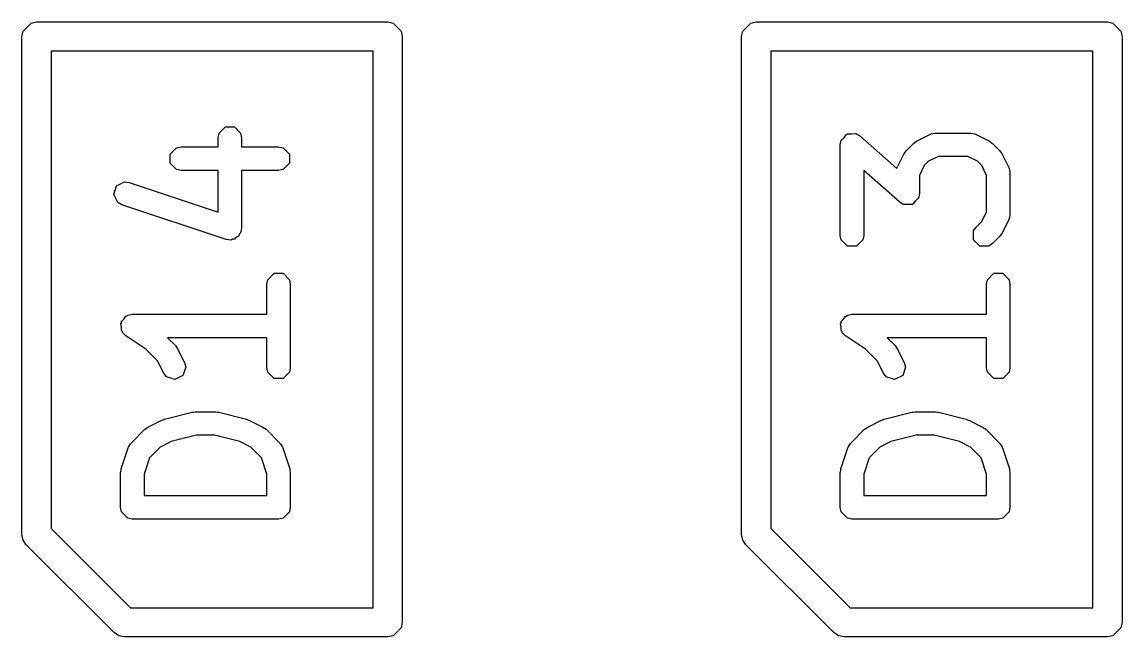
# Model space of a CAD drawing. Extents: x 1.56 to 6.49, y -4.6 to -1.37.
# Drawn here: x 3.1791 to 3.3272, y -1.9469 to -1.8642 of the extents above; entities that cross this region are included whole.
import ezdxf

# ---------------------------------------------------------------- set-up
doc = ezdxf.new("R2010")
doc.units = 0
doc.header["$MEASUREMENT"] = 0
doc.layers.add('BLACK', color=7, linetype='CONTINUOUS')

msp = doc.modelspace()

# ---------------------------------------------------------------- linework, layer by layer
at = {"layer": 'BLACK', "linetype": 'CONTINUOUS'}
for p, q in [((3.17928, -1.86539), (3.18035, -1.86432)), ((3.18035, -1.86432), (3.1811, -1.86417)), ((3.1811, -1.86417), (3.22835, -1.86417)), ((3.22835, -1.86417), (3.2291, -1.86432)), ((3.2291, -1.86432), (3.23017, -1.86539)), ((3.27613, -1.86539), (3.2772, -1.86432)), ((3.2772, -1.86432), (3.27795, -1.86417)), ((3.27795, -1.86417), (3.3252, -1.86417)), ((3.3252, -1.86417), (3.32595, -1.86432)), ((3.32595, -1.86432), (3.32702, -1.86539)), ((3.17913, -1.86614), (3.17928, -1.86539)), ((3.17913, -1.93307), (3.17913, -1.86614)), ((3.23017, -1.86539), (3.23031, -1.86614)), ((3.23031, -1.86614), (3.23031, -1.94488)), ((3.27598, -1.86614), (3.27613, -1.86539)), ((3.27598, -1.93307), (3.27598, -1.86614)), ((3.32702, -1.86539), (3.32717, -1.86614)), ((3.32717, -1.86614), (3.32717, -1.94488)), ((3.18307, -1.86811), (3.18307, -1.93226)), ((3.22638, -1.86811), (3.18307, -1.86811)), ((3.22638, -1.94291), (3.22638, -1.86811)), ((3.27992, -1.86811), (3.27992, -1.93226)), ((3.32323, -1.86811), (3.27992, -1.86811)), ((3.32323, -1.94291), (3.32323, -1.86811)), ((3.20565, -1.87913), (3.2065, -1.87828)), ((3.2065, -1.87828), (3.20771, -1.87828)), ((3.20771, -1.87828), (3.20856, -1.87913)), ((3.20553, -1.87973), (3.20565, -1.87913)), ((3.20553, -1.88097), (3.20553, -1.87973)), ((3.20856, -1.87913), (3.20868, -1.87973)), ((3.20868, -1.87973), (3.20868, -1.88097)), ((3.28938, -1.88007), (3.28977, -1.87968)), ((3.28977, -1.87968), (3.29013, -1.87926)), ((3.29013, -1.87926), (3.29019, -1.87926)), ((3.29019, -1.87926), (3.29023, -1.87922)), ((3.29023, -1.87922), (3.29078, -1.87922)), ((3.29078, -1.87922), (3.29134, -1.87918)), ((3.29134, -1.87918), (3.2914, -1.87922)), ((3.2914, -1.87922), (3.29144, -1.87922)), ((3.29144, -1.87922), (3.29148, -1.87926)), ((3.29148, -1.87926), (3.29187, -1.87949)), ((3.29187, -1.87949), (3.29687, -1.88386)), ((3.2995, -1.8802), (3.30138, -1.87926)), ((3.30138, -1.87926), (3.30145, -1.87924)), ((3.30145, -1.87924), (3.30148, -1.87922)), ((3.30148, -1.87922), (3.30173, -1.87917)), ((3.30173, -1.87917), (3.30197, -1.8791)), ((3.30197, -1.8791), (3.302, -1.87911)), ((3.302, -1.87911), (3.30208, -1.8791)), ((3.30208, -1.8791), (3.30677, -1.8791)), ((3.30677, -1.8791), (3.30685, -1.87911)), ((3.30685, -1.87911), (3.30688, -1.8791)), ((3.30688, -1.8791), (3.30712, -1.87917)), ((3.30712, -1.87917), (3.30737, -1.87922)), ((3.30737, -1.87922), (3.3074, -1.87924)), ((3.3074, -1.87924), (3.30747, -1.87926)), ((3.30747, -1.87926), (3.30935, -1.8802)), ((3.19909, -1.88194), (3.19994, -1.88109)), ((3.19994, -1.88109), (3.20054, -1.88097)), ((3.20054, -1.88097), (3.20553, -1.88097)), ((3.20868, -1.88097), (3.21367, -1.88097)), ((3.21367, -1.88097), (3.21427, -1.88109)), ((3.21427, -1.88109), (3.21512, -1.88194)), ((3.28926, -1.88067), (3.28935, -1.88023)), ((3.28926, -1.89286), (3.28926, -1.88067)), ((3.28934, -1.88017), (3.28936, -1.88014)), ((3.28935, -1.88023), (3.28934, -1.88017)), ((3.28936, -1.88014), (3.28938, -1.88007)), ((3.29802, -1.88164), (3.29816, -1.88143)), ((3.29816, -1.88143), (3.29909, -1.8805)), ((3.29909, -1.8805), (3.2993, -1.88035)), ((3.2993, -1.88035), (3.2995, -1.8802)), ((3.30935, -1.8802), (3.30955, -1.88035)), ((3.30955, -1.88035), (3.30976, -1.8805)), ((3.30976, -1.8805), (3.31069, -1.88143)), ((3.31069, -1.88143), (3.31083, -1.88164)), ((3.19909, -1.88315), (3.19909, -1.88194)), ((3.21512, -1.88194), (3.21512, -1.88315)), ((3.29692, -1.88372), (3.29786, -1.88184)), ((3.29786, -1.88184), (3.29802, -1.88164)), ((3.30114, -1.8829), (3.30056, -1.88348)), ((3.30245, -1.88225), (3.30114, -1.8829)), ((3.3064, -1.88225), (3.30245, -1.88225)), ((3.30771, -1.8829), (3.3064, -1.88225)), ((3.30829, -1.88348), (3.30771, -1.8829)), ((3.31083, -1.88164), (3.31099, -1.88184)), ((3.31099, -1.88184), (3.31193, -1.88372)), ((3.19994, -1.884), (3.19909, -1.88315)), ((3.20054, -1.88412), (3.19994, -1.884)), ((3.20553, -1.88412), (3.20054, -1.88412)), ((3.20553, -1.88973), (3.20553, -1.88412)), ((3.21367, -1.88412), (3.20868, -1.88412)), ((3.20868, -1.88412), (3.20868, -1.89192)), ((3.21427, -1.884), (3.21367, -1.88412)), ((3.21512, -1.88315), (3.21427, -1.884)), ((3.29729, -1.88842), (3.29241, -1.88414)), ((3.29241, -1.88414), (3.29241, -1.89286)), ((3.29687, -1.88386), (3.29688, -1.88382)), ((3.29688, -1.88382), (3.2969, -1.88379)), ((3.2969, -1.88379), (3.29692, -1.88372)), ((3.30056, -1.88348), (3.29991, -1.88479)), ((3.30894, -1.88479), (3.30829, -1.88348)), ((3.31193, -1.88372), (3.31195, -1.88379)), ((3.31195, -1.88379), (3.31197, -1.88382)), ((3.31197, -1.88382), (3.31202, -1.88407)), ((3.31202, -1.88407), (3.31209, -1.88431)), ((3.31209, -1.88431), (3.31208, -1.88434)), ((3.31208, -1.88434), (3.31209, -1.88442)), ((3.31209, -1.88442), (3.31209, -1.89004)), ((3.19186, -1.8862), (3.19293, -1.88566)), ((3.19293, -1.88566), (3.19354, -1.88574)), ((3.19354, -1.88574), (3.20553, -1.88973)), ((3.29991, -1.88479), (3.29991, -1.88723)), ((3.30894, -1.88967), (3.30894, -1.88479)), ((3.19147, -1.88734), (3.19186, -1.8862)), ((3.19201, -1.88842), (3.19147, -1.88734)), ((3.29991, -1.88723), (3.29982, -1.88767)), ((3.19255, -1.88873), (3.19201, -1.88842)), ((3.20661, -1.89341), (3.19255, -1.88873)), ((3.29768, -1.88864), (3.29729, -1.88842)), ((3.29773, -1.88869), (3.29768, -1.88864)), ((3.29776, -1.88869), (3.29773, -1.88869)), ((3.29783, -1.88872), (3.29776, -1.88869)), ((3.29838, -1.88869), (3.29783, -1.88872)), ((3.29893, -1.88869), (3.29838, -1.88869)), ((3.29897, -1.88865), (3.29893, -1.88869)), ((3.29903, -1.88864), (3.29897, -1.88865)), ((3.29939, -1.88823), (3.29903, -1.88864)), ((3.29979, -1.88784), (3.29939, -1.88823)), ((3.2998, -1.88776), (3.29979, -1.88784)), ((3.29982, -1.88774), (3.2998, -1.88776)), ((3.29982, -1.88767), (3.29982, -1.88774)), ((3.30829, -1.89099), (3.30894, -1.88967)), ((3.31209, -1.89016), (3.31202, -1.8904)), ((3.31209, -1.89004), (3.31208, -1.89012)), ((3.31208, -1.89012), (3.31209, -1.89016)), ((3.30719, -1.89225), (3.30753, -1.89174)), ((3.30753, -1.89174), (3.30829, -1.89099)), ((3.31193, -1.89075), (3.31099, -1.89262)), ((3.31195, -1.89067), (3.31193, -1.89075)), ((3.31197, -1.89065), (3.31195, -1.89067)), ((3.31202, -1.8904), (3.31197, -1.89065)), ((3.20797, -1.89312), (3.20771, -1.89337)), ((3.2083, -1.89295), (3.20797, -1.89312)), ((3.20838, -1.89271), (3.2083, -1.89295)), ((3.20856, -1.89252), (3.20838, -1.89271)), ((3.20868, -1.89192), (3.20856, -1.89252)), ((3.28938, -1.89346), (3.28926, -1.89286)), ((3.29241, -1.89286), (3.29229, -1.89346)), ((3.30719, -1.89346), (3.30719, -1.89225)), ((3.31069, -1.89303), (3.30976, -1.89397)), ((3.31083, -1.89282), (3.31069, -1.89303)), ((3.31099, -1.89262), (3.31083, -1.89282)), ((3.20722, -1.89349), (3.20661, -1.89341)), ((3.20745, -1.89337), (3.20722, -1.89349)), ((3.20771, -1.89337), (3.20745, -1.89337)), ((3.29023, -1.89431), (3.28938, -1.89346)), ((3.29144, -1.89431), (3.29023, -1.89431)), ((3.29229, -1.89346), (3.29144, -1.89431)), ((3.30804, -1.89431), (3.30719, -1.89346)), ((3.30925, -1.89431), (3.30804, -1.89431)), ((3.30976, -1.89397), (3.30925, -1.89431)), ((3.21209, -1.89942), (3.21221, -1.89882)), ((3.21221, -1.89882), (3.21306, -1.89796)), ((3.21306, -1.89796), (3.21427, -1.89796)), ((3.21427, -1.89796), (3.21512, -1.89882)), ((3.21512, -1.89882), (3.21524, -1.89942)), ((3.30894, -1.89942), (3.30906, -1.89882)), ((3.30906, -1.89882), (3.30992, -1.89796)), ((3.30992, -1.89796), (3.31112, -1.89796)), ((3.31112, -1.89796), (3.31197, -1.89882)), ((3.31197, -1.89882), (3.31209, -1.89942)), ((3.21209, -1.90347), (3.21209, -1.89942)), ((3.21524, -1.89942), (3.21524, -1.91067)), ((3.30894, -1.90347), (3.30894, -1.89942)), ((3.31209, -1.89942), (3.31209, -1.91067)), ((3.19326, -1.9037), (3.19338, -1.90359)), ((3.19338, -1.90359), (3.19398, -1.90347)), ((3.19398, -1.90347), (3.21209, -1.90347)), ((3.29012, -1.9037), (3.29023, -1.90359)), ((3.29023, -1.90359), (3.29083, -1.90347)), ((3.29083, -1.90347), (3.30894, -1.90347)), ((3.19244, -1.90474), (3.19253, -1.9046)), ((3.19253, -1.90519), (3.19244, -1.90474)), ((3.19253, -1.90444), (3.19285, -1.90412)), ((3.19253, -1.9046), (3.19253, -1.90444)), ((3.19285, -1.90412), (3.19311, -1.90373)), ((3.19311, -1.90373), (3.19326, -1.9037)), ((3.28929, -1.90474), (3.28938, -1.9046)), ((3.28938, -1.90519), (3.28929, -1.90474)), ((3.28938, -1.90444), (3.2897, -1.90412)), ((3.28938, -1.9046), (3.28938, -1.90444)), ((3.2897, -1.90412), (3.28996, -1.90373)), ((3.28996, -1.90373), (3.29012, -1.9037)), ((3.19253, -1.90565), (3.19253, -1.90519)), ((3.19264, -1.90576), (3.19253, -1.90565)), ((3.19267, -1.90592), (3.19264, -1.90576)), ((3.19311, -1.90635), (3.19267, -1.90592)), ((3.19579, -1.90814), (3.19311, -1.90635)), ((3.21209, -1.90662), (3.19872, -1.90662)), ((3.19872, -1.90662), (3.19978, -1.90768)), ((3.21209, -1.91067), (3.21209, -1.90662)), ((3.28938, -1.90565), (3.28938, -1.90519)), ((3.28949, -1.90576), (3.28938, -1.90565)), ((3.28952, -1.90592), (3.28949, -1.90576)), ((3.28996, -1.90635), (3.28952, -1.90592)), ((3.29264, -1.90814), (3.28996, -1.90635)), ((3.30894, -1.90662), (3.29557, -1.90662)), ((3.29557, -1.90662), (3.29663, -1.90768)), ((3.30894, -1.91067), (3.30894, -1.90662)), ((3.19978, -1.90768), (3.19992, -1.90789)), ((3.19992, -1.90789), (3.20008, -1.90809)), ((3.20008, -1.90809), (3.20102, -1.90996)), ((3.29663, -1.90768), (3.29677, -1.90789)), ((3.29677, -1.90789), (3.29693, -1.90809)), ((3.29693, -1.90809), (3.29787, -1.90996)), ((3.19737, -1.90973), (3.19579, -1.90814)), ((3.29423, -1.90973), (3.29264, -1.90814)), ((3.1982, -1.91137), (3.19737, -1.90973)), ((3.20118, -1.91056), (3.2008, -1.9117)), ((3.20102, -1.90996), (3.20118, -1.91056)), ((3.21221, -1.91127), (3.21209, -1.91067)), ((3.21524, -1.91067), (3.21512, -1.91127)), ((3.29505, -1.91137), (3.29423, -1.90973)), ((3.29803, -1.91056), (3.29765, -1.9117)), ((3.29787, -1.90996), (3.29803, -1.91056)), ((3.30906, -1.91127), (3.30894, -1.91067)), ((3.31209, -1.91067), (3.31197, -1.91127)), ((3.19857, -1.91186), (3.1982, -1.91137)), ((3.19972, -1.91224), (3.19857, -1.91186)), ((3.2008, -1.9117), (3.19972, -1.91224)), ((3.21306, -1.91212), (3.21221, -1.91127)), ((3.21427, -1.91212), (3.21306, -1.91212)), ((3.21512, -1.91127), (3.21427, -1.91212)), ((3.29543, -1.91186), (3.29505, -1.91137)), ((3.29657, -1.91224), (3.29543, -1.91186)), ((3.29765, -1.9117), (3.29657, -1.91224)), ((3.30992, -1.91212), (3.30906, -1.91127)), ((3.31112, -1.91212), (3.30992, -1.91212)), ((3.31197, -1.91127), (3.31112, -1.91212)), ((3.19829, -1.91758), (3.20204, -1.91664)), ((3.20204, -1.91664), (3.20223, -1.91663)), ((3.20223, -1.91663), (3.20242, -1.91659)), ((3.20242, -1.91659), (3.20523, -1.91659)), ((3.20523, -1.91659), (3.20542, -1.91663)), ((3.20542, -1.91663), (3.20561, -1.91664)), ((3.20561, -1.91664), (3.20936, -1.91758)), ((3.29514, -1.91758), (3.29889, -1.91664)), ((3.29889, -1.91664), (3.29908, -1.91663)), ((3.29908, -1.91663), (3.29927, -1.91659)), ((3.29927, -1.91659), (3.30208, -1.91659)), ((3.30208, -1.91659), (3.30227, -1.91663)), ((3.30227, -1.91663), (3.30246, -1.91664)), ((3.30246, -1.91664), (3.30621, -1.91758)), ((3.19609, -1.91863), (3.19796, -1.9177)), ((3.19796, -1.9177), (3.19813, -1.91765)), ((3.19813, -1.91765), (3.19829, -1.91758)), ((3.20936, -1.91758), (3.20952, -1.91765)), ((3.20952, -1.91765), (3.20968, -1.9177)), ((3.20968, -1.9177), (3.21156, -1.91863)), ((3.29294, -1.91863), (3.29482, -1.9177)), ((3.29482, -1.9177), (3.29498, -1.91765)), ((3.29498, -1.91765), (3.29514, -1.91758)), ((3.30621, -1.91758), (3.30637, -1.91765)), ((3.30637, -1.91765), (3.30654, -1.9177)), ((3.30654, -1.9177), (3.30841, -1.91863)), ((3.19381, -1.9208), (3.19568, -1.91893)), ((3.19568, -1.91893), (3.19589, -1.91879)), ((3.19589, -1.91879), (3.19609, -1.91863)), ((3.20261, -1.91974), (3.19922, -1.92059)), ((3.20504, -1.91974), (3.20261, -1.91974)), ((3.20843, -1.92059), (3.20504, -1.91974)), ((3.21156, -1.91863), (3.21176, -1.91879)), ((3.21176, -1.91879), (3.21197, -1.91893)), ((3.21197, -1.91893), (3.21384, -1.9208)), ((3.29066, -1.9208), (3.29253, -1.91893)), ((3.29253, -1.91893), (3.29274, -1.91879)), ((3.29274, -1.91879), (3.29294, -1.91863)), ((3.29946, -1.91974), (3.29607, -1.92059)), ((3.30189, -1.91974), (3.29946, -1.91974)), ((3.30528, -1.92059), (3.30189, -1.91974)), ((3.30841, -1.91863), (3.30861, -1.91879)), ((3.30861, -1.91879), (3.30882, -1.91893)), ((3.30882, -1.91893), (3.31069, -1.9208)), ((3.19249, -1.92423), (3.19343, -1.92142)), ((3.19343, -1.92142), (3.19346, -1.92135)), ((3.19346, -1.92131), (3.1936, -1.9211)), ((3.19346, -1.92135), (3.19346, -1.92131)), ((3.1936, -1.9211), (3.19373, -1.92088)), ((3.19373, -1.92088), (3.19376, -1.92087)), ((3.19376, -1.92087), (3.19381, -1.9208)), ((3.19773, -1.92134), (3.1963, -1.92277)), ((3.19922, -1.92059), (3.19773, -1.92134)), ((3.20992, -1.92134), (3.20843, -1.92059)), ((3.21135, -1.92277), (3.20992, -1.92134)), ((3.21384, -1.9208), (3.21389, -1.92087)), ((3.21389, -1.92087), (3.21392, -1.92088)), ((3.21392, -1.92088), (3.21404, -1.9211)), ((3.21404, -1.9211), (3.21418, -1.92131)), ((3.21418, -1.92131), (3.21418, -1.92135)), ((3.21418, -1.92135), (3.21422, -1.92142)), ((3.21422, -1.92142), (3.21516, -1.92423)), ((3.28934, -1.92423), (3.29028, -1.92142)), ((3.29028, -1.92142), (3.29032, -1.92135)), ((3.29032, -1.92131), (3.29046, -1.9211)), ((3.29032, -1.92135), (3.29032, -1.92131)), ((3.29046, -1.9211), (3.29058, -1.92088)), ((3.29058, -1.92088), (3.29061, -1.92087)), ((3.29061, -1.92087), (3.29066, -1.9208)), ((3.29458, -1.92134), (3.29315, -1.92277)), ((3.29607, -1.92059), (3.29458, -1.92134)), ((3.30677, -1.92134), (3.30528, -1.92059)), ((3.3082, -1.92277), (3.30677, -1.92134)), ((3.31069, -1.9208), (3.31074, -1.92087)), ((3.31074, -1.92087), (3.31077, -1.92088)), ((3.31077, -1.92088), (3.31089, -1.9211)), ((3.31089, -1.9211), (3.31104, -1.92131)), ((3.31104, -1.92131), (3.31104, -1.92135)), ((3.31104, -1.92135), (3.31107, -1.92142)), ((3.31107, -1.92142), (3.31201, -1.92423)), ((3.1963, -1.92277), (3.19556, -1.92498)), ((3.21209, -1.92498), (3.21135, -1.92277)), ((3.29315, -1.92277), (3.29241, -1.92498)), ((3.30894, -1.92498), (3.3082, -1.92277)), ((3.19246, -1.92448), (3.19249, -1.92423)), ((3.21516, -1.92423), (3.21519, -1.92448)), ((3.28931, -1.92448), (3.28934, -1.92423)), ((3.31201, -1.92423), (3.31204, -1.92448)), ((3.19241, -1.92473), (3.19246, -1.92448)), ((3.19241, -1.92942), (3.19241, -1.92473)), ((3.19556, -1.92498), (3.19556, -1.92784)), ((3.21209, -1.92784), (3.21209, -1.92498)), ((3.21519, -1.92448), (3.21524, -1.92473)), ((3.21524, -1.92473), (3.21524, -1.92942)), ((3.28926, -1.92473), (3.28931, -1.92448)), ((3.28926, -1.92942), (3.28926, -1.92473)), ((3.29241, -1.92498), (3.29241, -1.92784)), ((3.30894, -1.92784), (3.30894, -1.92498)), ((3.31204, -1.92448), (3.31209, -1.92473)), ((3.31209, -1.92473), (3.31209, -1.92942)), ((3.19556, -1.92784), (3.21209, -1.92784)), ((3.29241, -1.92784), (3.30894, -1.92784)), ((3.19253, -1.93002), (3.19241, -1.92942)), ((3.19338, -1.93087), (3.19253, -1.93002)), ((3.21512, -1.93002), (3.21427, -1.93087)), ((3.21524, -1.92942), (3.21512, -1.93002)), ((3.28938, -1.93002), (3.28926, -1.92942)), ((3.29023, -1.93087), (3.28938, -1.93002)), ((3.31197, -1.93002), (3.31112, -1.93087)), ((3.31209, -1.92942), (3.31197, -1.93002)), ((3.19398, -1.93099), (3.19338, -1.93087)), ((3.21367, -1.93099), (3.19398, -1.93099)), ((3.21427, -1.93087), (3.21367, -1.93099)), ((3.29083, -1.93099), (3.29023, -1.93087)), ((3.31052, -1.93099), (3.29083, -1.93099)), ((3.31112, -1.93087), (3.31052, -1.93099)), ((3.17928, -1.93382), (3.17913, -1.93307)), ((3.18307, -1.93226), (3.19373, -1.94291)), ((3.27613, -1.93382), (3.27598, -1.93307)), ((3.27992, -1.93226), (3.29058, -1.94291)), ((3.17971, -1.93446), (3.17928, -1.93382)), ((3.19152, -1.94627), (3.17971, -1.93446)), ((3.27656, -1.93446), (3.27613, -1.93382)), ((3.28837, -1.94627), (3.27656, -1.93446)), ((3.19373, -1.94291), (3.22638, -1.94291)), ((3.29058, -1.94291), (3.32323, -1.94291)), ((3.23031, -1.94488), (3.23017, -1.94564)), ((3.32717, -1.94488), (3.32702, -1.94564)), ((3.19216, -1.9467), (3.19152, -1.94627)), ((3.23017, -1.94564), (3.2291, -1.9467)), ((3.28901, -1.9467), (3.28837, -1.94627)), ((3.32702, -1.94564), (3.32595, -1.9467)), ((3.19291, -1.94685), (3.19216, -1.9467)), ((3.22835, -1.94685), (3.19291, -1.94685)), ((3.2291, -1.9467), (3.22835, -1.94685)), ((3.28976, -1.94685), (3.28901, -1.9467)), ((3.3252, -1.94685), (3.28976, -1.94685)), ((3.32595, -1.9467), (3.3252, -1.94685))]:
    msp.add_line(p, q, dxfattribs=at)

doc.saveas('drawing.dxf')
